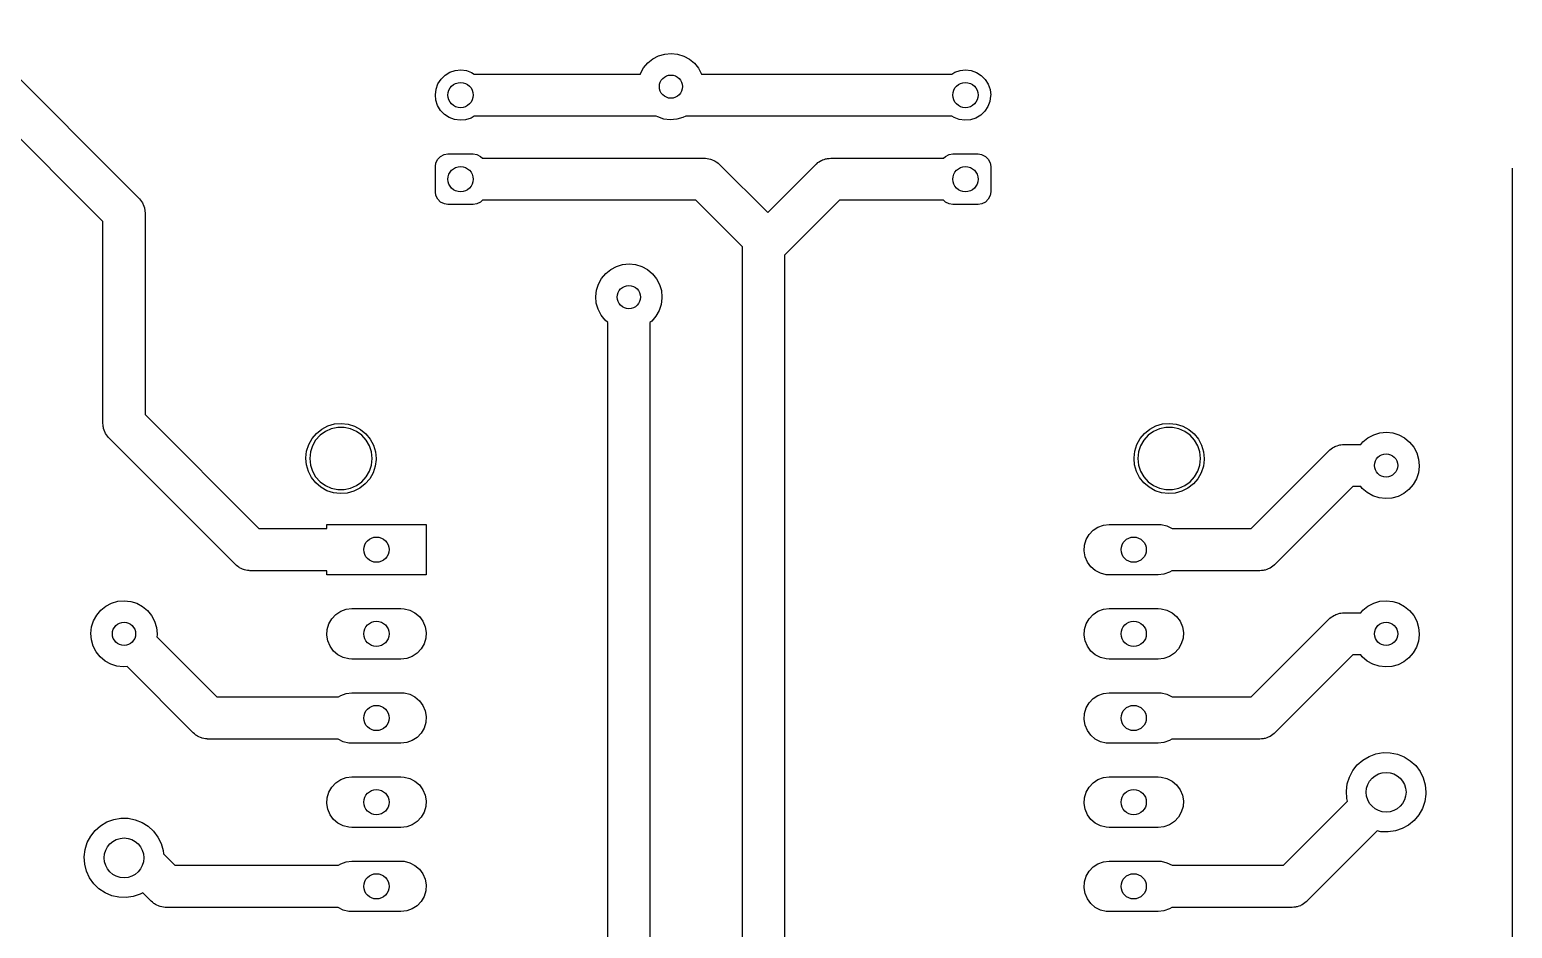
# Model space of a CAD drawing. Extents: x 0 to 145, y 0 to 145.
# Drawn here: x 51.35 to 96.11, y 88.64 to 115.76 of the extents above; entities that cross this region are included whole.
import ezdxf

# ---------------------------------------------------------------- set-up
doc = ezdxf.new("R2010")
doc.units = 0
doc.layers.add('BLACK', color=7, linetype='CONTINUOUS')

msp = doc.modelspace()

# ---------------------------------------------------------------- linework, layer by layer
at = {"layer": 'BLACK', "linetype": 'CONTINUOUS'}
for p, q in [((49.569, 115.759), (54.649, 110.679)), ((70.5226, 115.022), (70.717, 115.04)), ((70.717, 115.04), (70.9111, 115.02)), ((53.565, 109.967), (48.857, 114.675)), ((69.7909, 114.434), (69.8849, 114.605)), ((69.8849, 114.605), (70.0103, 114.754)), ((70.0103, 114.754), (70.1624, 114.877)), ((70.1624, 114.877), (70.3354, 114.967)), ((70.3354, 114.967), (70.5226, 115.022)), ((70.9111, 115.02), (71.0975, 114.962)), ((71.0975, 114.962), (71.2692, 114.869)), ((71.2692, 114.869), (71.4196, 114.745)), ((71.4196, 114.745), (71.5429, 114.593)), ((71.5429, 114.593), (71.6345, 114.421)), ((63.6775, 114.125), (63.7695, 114.268)), ((63.7695, 114.268), (63.8909, 114.386)), ((63.8909, 114.386), (64.0356, 114.475)), ((64.0356, 114.475), (64.1964, 114.53)), ((64.1964, 114.53), (64.3653, 114.548)), ((64.3653, 114.548), (64.534, 114.528)), ((64.534, 114.528), (64.694, 114.471)), ((64.694, 114.471), (64.7726, 114.421)), ((64.7726, 114.421), (69.7868, 114.421)), ((69.7868, 114.421), (69.7909, 114.434)), ((71.6345, 114.421), (71.6346, 114.421)), ((71.6346, 114.421), (79.187, 114.421)), ((79.187, 114.421), (79.2756, 114.475)), ((79.2756, 114.475), (79.4364, 114.53)), ((79.4364, 114.53), (79.6053, 114.548)), ((79.6053, 114.548), (79.774, 114.528)), ((79.774, 114.528), (79.934, 114.471)), ((79.934, 114.471), (80.0775, 114.38)), ((80.0775, 114.38), (80.1972, 114.259)), ((80.1972, 114.259), (80.2872, 114.115)), ((63.5981, 113.797), (63.6194, 113.965)), ((63.6147, 113.628), (63.5981, 113.797)), ((63.6194, 113.965), (63.6775, 114.125)), ((80.2872, 114.115), (80.3431, 113.955)), ((80.3617, 113.765), (80.3381, 113.596)), ((80.3431, 113.955), (80.362, 113.786)), ((80.362, 113.786), (80.3617, 113.765)), ((63.6683, 113.466), (63.6147, 113.628)), ((63.7563, 113.321), (63.6683, 113.466)), ((63.8743, 113.199), (63.7563, 113.321)), ((80.1837, 113.296), (80.0607, 113.179)), ((80.2777, 113.438), (80.1837, 113.296)), ((80.3381, 113.596), (80.2777, 113.438)), ((64.0164, 113.106), (63.8743, 113.199)), ((64.1757, 113.047), (64.0164, 113.106)), ((64.344, 113.024), (64.1757, 113.047)), ((64.5132, 113.04), (64.344, 113.024)), ((64.6748, 113.092), (64.5132, 113.04)), ((64.7737, 113.151), (64.6748, 113.092)), ((70.2607, 113.151), (64.7737, 113.151)), ((70.3097, 113.124), (70.2607, 113.151)), ((70.4953, 113.063), (70.3097, 113.124)), ((70.6891, 113.04), (70.4953, 113.063)), ((70.8836, 113.055), (70.6891, 113.04)), ((71.0716, 113.108), (70.8836, 113.055)), ((71.1574, 113.151), (71.0716, 113.108)), ((79.1874, 113.151), (71.1574, 113.151)), ((79.2564, 113.106), (79.1874, 113.151)), ((79.4157, 113.047), (79.2564, 113.106)), ((79.584, 113.024), (79.4157, 113.047)), ((79.7532, 113.04), (79.584, 113.024)), ((79.9148, 113.092), (79.7532, 113.04)), ((80.0607, 113.179), (79.9148, 113.092)), ((63.6688, 111.848), (63.7572, 111.937)), ((63.7572, 111.937), (63.8695, 111.992)), ((63.8695, 111.992), (63.979, 112.008)), ((63.979, 112.008), (64.741, 112.008)), ((64.741, 112.008), (64.8498, 111.992)), ((64.8498, 111.992), (64.9622, 111.937)), ((64.9622, 111.937), (65.0185, 111.881)), ((78.9415, 111.881), (78.9972, 111.937)), ((78.9972, 111.937), (79.1095, 111.992)), ((79.1095, 111.992), (79.219, 112.008)), ((79.219, 112.008), (79.981, 112.008)), ((79.981, 112.008), (80.0898, 111.992)), ((80.0898, 111.992), (80.2022, 111.937)), ((80.2022, 111.937), (80.2908, 111.849)), ((63.598, 111.627), (63.6139, 111.736)), ((63.598, 110.865), (63.598, 111.627)), ((63.6139, 111.736), (63.6688, 111.848)), ((65.0185, 111.881), (71.726, 111.881)), ((71.726, 111.881), (71.74, 111.88)), ((71.74, 111.88), (71.7459, 111.881)), ((71.7459, 111.881), (71.7558, 111.879)), ((71.7558, 111.879), (71.8056, 111.876)), ((71.8056, 111.876), (71.8539, 111.864)), ((71.8539, 111.864), (71.9032, 111.856)), ((71.9032, 111.856), (71.9307, 111.844)), ((71.9307, 111.844), (71.9598, 111.836)), ((71.9598, 111.836), (72.0035, 111.812)), ((72.0035, 111.812), (72.0492, 111.793)), ((72.0492, 111.793), (72.0729, 111.774)), ((72.0729, 111.774), (72.0992, 111.76)), ((72.0992, 111.76), (72.1356, 111.726)), ((72.1356, 111.726), (72.175, 111.695)), ((72.175, 111.695), (73.631, 110.239)), ((73.631, 110.239), (75.087, 111.695)), ((75.087, 111.695), (75.0975, 111.704)), ((75.0975, 111.704), (75.1013, 111.709)), ((75.1013, 111.709), (75.1094, 111.715)), ((75.1094, 111.715), (75.1468, 111.748)), ((75.1468, 111.748), (75.1897, 111.773)), ((75.1897, 111.773), (75.2301, 111.802)), ((75.2301, 111.802), (75.258, 111.814)), ((75.258, 111.814), (75.2838, 111.829)), ((75.2838, 111.829), (75.3317, 111.843)), ((75.3317, 111.843), (75.3781, 111.861)), ((75.3781, 111.861), (75.4078, 111.865)), ((75.4078, 111.865), (75.4367, 111.873)), ((75.4367, 111.873), (75.4865, 111.875)), ((75.4865, 111.875), (75.536, 111.881)), ((75.536, 111.881), (78.9415, 111.881)), ((80.2908, 111.849), (80.3459, 111.736)), ((80.3459, 111.736), (80.362, 111.627)), ((80.362, 111.627), (80.362, 110.865)), ((96.11, 111.577), (96.1101, 111.583)), ((96.11, 75.305), (96.11, 111.577)), ((54.649, 110.679), (54.6583, 110.669)), ((54.6583, 110.669), (54.6629, 110.665)), ((54.6629, 110.665), (54.6688, 110.657)), ((54.6688, 110.657), (54.7017, 110.619)), ((54.7017, 110.619), (54.7271, 110.576)), ((54.7271, 110.576), (54.7565, 110.536)), ((63.6141, 110.756), (63.598, 110.865)), ((63.6692, 110.643), (63.6141, 110.756)), ((63.7578, 110.555), (63.6692, 110.643)), ((63.8702, 110.5), (63.7578, 110.555)), ((64.9628, 110.555), (64.8505, 110.5)), ((65.0185, 110.611), (64.9628, 110.555)), ((71.463, 110.611), (65.0185, 110.611)), ((72.869, 109.205), (71.463, 110.611)), ((75.799, 110.611), (74.139, 108.951)), ((78.9415, 110.611), (75.799, 110.611)), ((78.9978, 110.555), (78.9415, 110.611)), ((79.1102, 110.5), (78.9978, 110.555)), ((80.2028, 110.555), (80.0905, 110.5)), ((80.2912, 110.644), (80.2028, 110.555)), ((80.3461, 110.756), (80.2912, 110.644)), ((80.362, 110.865), (80.3461, 110.756)), ((54.7565, 110.536), (54.7675, 110.508)), ((54.7675, 110.508), (54.7828, 110.482)), ((54.7828, 110.482), (54.7967, 110.434)), ((54.7967, 110.434), (54.815, 110.388)), ((54.815, 110.388), (54.8188, 110.358)), ((54.8188, 110.358), (54.8272, 110.329)), ((54.8272, 110.329), (54.8287, 110.279)), ((54.8287, 110.279), (54.835, 110.23)), ((54.835, 110.23), (54.835, 104.143)), ((63.979, 110.484), (63.8702, 110.5)), ((64.741, 110.484), (63.979, 110.484)), ((64.8505, 110.5), (64.741, 110.484)), ((79.219, 110.484), (79.1102, 110.5)), ((79.981, 110.484), (79.219, 110.484)), ((80.0905, 110.5), (79.981, 110.484)), ((53.565, 103.88), (53.565, 109.967)), ((72.869, 70.606), (72.869, 109.205)), ((74.139, 108.951), (74.139, 70.869)), ((68.6149, 108.255), (68.7403, 108.404)), ((68.7403, 108.404), (68.8924, 108.527)), ((68.8924, 108.527), (69.0654, 108.617)), ((69.0654, 108.617), (69.2526, 108.672)), ((69.2526, 108.672), (69.447, 108.69)), ((69.447, 108.69), (69.6411, 108.67)), ((69.6411, 108.67), (69.8275, 108.612)), ((69.8275, 108.612), (69.9992, 108.519)), ((69.9992, 108.519), (70.1496, 108.395)), ((70.1496, 108.395), (70.2729, 108.243)), ((68.4401, 107.704), (68.4619, 107.898)), ((68.4619, 107.898), (68.5209, 108.084)), ((68.5209, 108.084), (68.6149, 108.255)), ((70.2729, 108.243), (70.3645, 108.071)), ((70.3645, 108.071), (70.421, 107.884)), ((70.421, 107.884), (70.44, 107.69)), ((68.4564, 107.509), (68.4401, 107.704)), ((68.5102, 107.322), (68.4564, 107.509)), ((70.4151, 107.468), (70.3535, 107.283)), ((70.4396, 107.662), (70.4151, 107.468)), ((70.44, 107.69), (70.4396, 107.662)), ((68.5994, 107.148), (68.5102, 107.322)), ((68.7207, 106.995), (68.5994, 107.148)), ((68.805, 106.924), (68.7207, 106.995)), ((70.2571, 107.114), (70.1296, 106.966)), ((70.3535, 107.283), (70.2571, 107.114)), ((68.805, 71.123), (68.805, 106.924)), ((70.1296, 106.966), (70.075, 106.923)), ((70.075, 106.923), (70.075, 70.86)), ((53.5712, 103.831), (53.565, 103.88)), ((54.835, 104.143), (58.273, 100.705)), ((60.3529, 103.803), (60.5514, 103.861)), ((60.5514, 103.861), (60.7574, 103.88)), ((60.7574, 103.88), (60.9631, 103.858)), ((60.9631, 103.858), (61.1608, 103.797)), ((85.3529, 103.803), (85.5514, 103.861)), ((85.5514, 103.861), (85.7574, 103.88)), ((85.7574, 103.88), (85.9631, 103.858)), ((85.9631, 103.858), (86.1608, 103.797)), ((53.5728, 103.781), (53.5712, 103.831)), ((53.5812, 103.752), (53.5728, 103.781)), ((53.5849, 103.722), (53.5812, 103.752)), ((53.6033, 103.676), (53.5849, 103.722)), ((53.6172, 103.628), (53.6033, 103.676)), ((53.6325, 103.602), (53.6172, 103.628)), ((53.6435, 103.574), (53.6325, 103.602)), ((53.6729, 103.534), (53.6435, 103.574)), ((53.6983, 103.491), (53.6729, 103.534)), ((53.7312, 103.453), (53.6983, 103.491)), ((53.7371, 103.445), (53.7312, 103.453)), ((53.7417, 103.441), (53.7371, 103.445)), ((53.751, 103.431), (53.7417, 103.441)), ((57.561, 99.621), (53.751, 103.431)), ((59.7757, 103.238), (59.8754, 103.419)), ((59.8754, 103.419), (60.0084, 103.577)), ((60.1176, 103.522), (59.9853, 103.376)), ((60.0084, 103.577), (60.1696, 103.707)), ((60.2774, 103.639), (60.1176, 103.522)), ((60.1696, 103.707), (60.3529, 103.803)), ((60.4579, 103.719), (60.2774, 103.639)), ((60.6512, 103.76), (60.4579, 103.719)), ((60.8488, 103.76), (60.6512, 103.76)), ((61.0421, 103.719), (60.8488, 103.76)), ((61.2226, 103.639), (61.0421, 103.719)), ((61.1608, 103.797), (61.3427, 103.699)), ((61.3824, 103.522), (61.2226, 103.639)), ((61.3427, 103.699), (61.5021, 103.567)), ((61.5147, 103.376), (61.3824, 103.522)), ((61.5021, 103.567), (61.6329, 103.407)), ((61.6329, 103.407), (61.73, 103.224)), ((84.7757, 103.238), (84.8754, 103.419)), ((84.8754, 103.419), (85.0084, 103.577)), ((85.1176, 103.522), (84.9853, 103.376)), ((85.0084, 103.577), (85.1696, 103.707)), ((85.2774, 103.639), (85.1176, 103.522)), ((85.1696, 103.707), (85.3529, 103.803)), ((85.4579, 103.719), (85.2774, 103.639)), ((85.6512, 103.76), (85.4579, 103.719)), ((85.8488, 103.76), (85.6512, 103.76)), ((86.0421, 103.719), (85.8488, 103.76)), ((86.2226, 103.639), (86.0421, 103.719)), ((86.1608, 103.797), (86.3427, 103.699)), ((86.3824, 103.522), (86.2226, 103.639)), ((86.3427, 103.699), (86.5021, 103.567)), ((86.5147, 103.376), (86.3824, 103.522)), ((86.5021, 103.567), (86.6329, 103.407)), ((86.6329, 103.407), (86.73, 103.224)), ((91.6003, 103.324), (91.7524, 103.447)), ((91.7524, 103.447), (91.9254, 103.537)), ((91.9254, 103.537), (92.1126, 103.592)), ((92.1126, 103.592), (92.307, 103.61)), ((92.307, 103.61), (92.5011, 103.59)), ((92.5011, 103.59), (92.6875, 103.532)), ((92.6875, 103.532), (92.8592, 103.439)), ((92.8592, 103.439), (93.0096, 103.315)), ((59.6901, 102.835), (59.7132, 103.04)), ((59.7132, 103.04), (59.7757, 103.238)), ((59.8255, 103.017), (59.8048, 102.82)), ((59.8865, 103.204), (59.8255, 103.017)), ((59.9853, 103.376), (59.8865, 103.204)), ((61.6135, 103.204), (61.5147, 103.376)), ((61.6745, 103.017), (61.6135, 103.204)), ((61.6952, 102.82), (61.6745, 103.017)), ((61.73, 103.224), (61.7898, 103.026)), ((61.7898, 103.026), (61.81, 102.82)), ((84.6901, 102.835), (84.7132, 103.04)), ((84.7132, 103.04), (84.7757, 103.238)), ((84.8255, 103.017), (84.8048, 102.82)), ((84.8865, 103.204), (84.8255, 103.017)), ((84.9853, 103.376), (84.8865, 103.204)), ((86.6135, 103.204), (86.5147, 103.376)), ((86.6745, 103.017), (86.6135, 103.204)), ((86.6952, 102.82), (86.6745, 103.017)), ((86.73, 103.224), (86.7898, 103.026)), ((86.7898, 103.026), (86.81, 102.82)), ((88.227, 100.705), (90.581, 103.059)), ((90.581, 103.059), (90.5915, 103.068)), ((90.5915, 103.068), (90.5953, 103.073)), ((90.5953, 103.073), (90.6034, 103.079)), ((90.6034, 103.079), (90.6408, 103.112)), ((90.6408, 103.112), (90.6837, 103.137)), ((90.6837, 103.137), (90.7241, 103.166)), ((90.7241, 103.166), (90.752, 103.178)), ((90.752, 103.178), (90.7778, 103.193)), ((90.7778, 103.193), (90.8257, 103.207)), ((90.8257, 103.207), (90.8721, 103.225)), ((90.8721, 103.225), (90.9018, 103.229)), ((90.9018, 103.229), (90.9307, 103.237)), ((90.9307, 103.237), (90.9805, 103.239)), ((90.9805, 103.239), (91.03, 103.245)), ((91.03, 103.245), (91.5337, 103.245)), ((91.5337, 103.245), (91.6003, 103.324)), ((93.0096, 103.315), (93.1329, 103.163)), ((93.1329, 103.163), (93.2245, 102.991)), ((93.2245, 102.991), (93.281, 102.804)), ((59.6913, 102.82), (59.6901, 102.835)), ((59.7074, 102.629), (59.6913, 102.82)), ((59.7644, 102.43), (59.7074, 102.629)), ((59.8048, 102.82), (59.8255, 102.623)), ((59.8255, 102.623), (59.8865, 102.436)), ((61.6135, 102.436), (61.6745, 102.623)), ((61.6745, 102.623), (61.6952, 102.82)), ((61.7837, 102.585), (61.7184, 102.389)), ((61.8096, 102.79), (61.7837, 102.585)), ((61.81, 102.82), (61.8096, 102.79)), ((84.6913, 102.82), (84.6901, 102.835)), ((84.7074, 102.629), (84.6913, 102.82)), ((84.7644, 102.43), (84.7074, 102.629)), ((84.8048, 102.82), (84.8255, 102.623)), ((84.8255, 102.623), (84.8865, 102.436)), ((86.6135, 102.436), (86.6745, 102.623)), ((86.6745, 102.623), (86.6952, 102.82)), ((86.7837, 102.585), (86.7184, 102.389)), ((86.8096, 102.79), (86.7837, 102.585)), ((86.81, 102.82), (86.8096, 102.79)), ((93.2996, 102.582), (93.2751, 102.388)), ((93.281, 102.804), (93.3, 102.61)), ((93.3, 102.61), (93.2996, 102.582)), ((59.859, 102.246), (59.7644, 102.43)), ((59.9875, 102.084), (59.859, 102.246)), ((59.8865, 102.436), (59.9853, 102.264)), ((59.9853, 102.264), (60.1176, 102.118)), ((60.145, 101.95), (59.9875, 102.084)), ((60.1176, 102.118), (60.2774, 102.001)), ((61.2226, 102.001), (61.3824, 102.118)), ((61.481, 102.052), (61.318, 101.925)), ((61.3824, 102.118), (61.5147, 102.264)), ((61.6162, 102.209), (61.481, 102.052)), ((61.5147, 102.264), (61.6135, 102.436)), ((61.7184, 102.389), (61.6162, 102.209)), ((84.859, 102.246), (84.7644, 102.43)), ((84.9875, 102.084), (84.859, 102.246)), ((84.8865, 102.436), (84.9853, 102.264)), ((84.9853, 102.264), (85.1176, 102.118)), ((85.145, 101.95), (84.9875, 102.084)), ((85.1176, 102.118), (85.2774, 102.001)), ((86.2226, 102.001), (86.3824, 102.118)), ((86.481, 102.052), (86.318, 101.925)), ((86.3824, 102.118), (86.5147, 102.264)), ((86.6162, 102.209), (86.481, 102.052)), ((86.5147, 102.264), (86.6135, 102.436)), ((86.7184, 102.389), (86.6162, 102.209)), ((93.2135, 102.203), (93.1171, 102.034)), ((93.2751, 102.388), (93.2135, 102.203)), ((60.3256, 101.849), (60.145, 101.95)), ((60.2774, 102.001), (60.4579, 101.921)), ((60.5224, 101.785), (60.3256, 101.849)), ((60.4579, 101.921), (60.6512, 101.88)), ((60.7278, 101.76), (60.5224, 101.785)), ((60.6512, 101.88), (60.8488, 101.88)), ((60.9341, 101.776), (60.7278, 101.76)), ((60.8488, 101.88), (61.0421, 101.921)), ((61.1333, 101.832), (60.9341, 101.776)), ((61.0421, 101.921), (61.2226, 102.001)), ((61.318, 101.925), (61.1333, 101.832)), ((85.3256, 101.849), (85.145, 101.95)), ((85.2774, 102.001), (85.4579, 101.921)), ((85.5224, 101.785), (85.3256, 101.849)), ((85.4579, 101.921), (85.6512, 101.88)), ((85.7278, 101.76), (85.5224, 101.785)), ((85.6512, 101.88), (85.8488, 101.88)), ((85.9341, 101.776), (85.7278, 101.76)), ((85.8488, 101.88), (86.0421, 101.921)), ((86.1333, 101.832), (85.9341, 101.776)), ((86.0421, 101.921), (86.2226, 102.001)), ((86.318, 101.925), (86.1333, 101.832)), ((91.293, 101.975), (88.939, 99.621)), ((91.5334, 101.975), (91.293, 101.975)), ((91.5807, 101.915), (91.5334, 101.975)), ((91.7293, 101.789), (91.5807, 101.915)), ((91.8997, 101.694), (91.7293, 101.789)), ((92.0853, 101.633), (91.8997, 101.694)), ((92.2791, 101.61), (92.0853, 101.633)), ((92.4736, 101.625), (92.2791, 101.61)), ((92.6616, 101.678), (92.4736, 101.625)), ((92.8358, 101.766), (92.6616, 101.678)), ((92.9896, 101.886), (92.8358, 101.766)), ((93.1171, 102.034), (92.9896, 101.886)), ((60.32, 100.705), (60.32, 100.832)), ((60.32, 100.832), (63.32, 100.832)), ((63.32, 100.832), (63.32, 99.308)), ((83.4532, 100.655), (83.6008, 100.751)), ((83.6008, 100.751), (83.7667, 100.812)), ((83.7667, 100.812), (83.942, 100.832)), ((83.942, 100.832), (85.418, 100.832)), ((85.418, 100.832), (85.5122, 100.826)), ((85.5122, 100.826), (85.6836, 100.784)), ((85.6836, 100.784), (85.8387, 100.705)), ((58.273, 100.705), (60.32, 100.705)), ((83.192, 100.205), (83.2432, 100.374)), ((83.2432, 100.374), (83.3318, 100.526)), ((83.3318, 100.526), (83.4532, 100.655)), ((85.8387, 100.705), (88.227, 100.705)), ((83.1811, 100.029), (83.192, 100.205)), ((83.211, 99.8549), (83.1811, 100.029)), ((83.2801, 99.6925), (83.211, 99.8549)), ((57.6004, 99.5904), (57.561, 99.621)), ((57.6368, 99.5563), (57.6004, 99.5904)), ((57.6631, 99.5418), (57.6368, 99.5563)), ((57.6868, 99.5234), (57.6631, 99.5418)), ((57.7325, 99.5036), (57.6868, 99.5234)), ((57.7762, 99.4796), (57.7325, 99.5036)), ((57.8053, 99.4721), (57.7762, 99.4796)), ((57.8328, 99.4602), (57.8053, 99.4721)), ((57.8821, 99.4524), (57.8328, 99.4602)), ((57.9304, 99.44), (57.8821, 99.4524)), ((57.9802, 99.4369), (57.9304, 99.44)), ((57.9901, 99.4353), (57.9802, 99.4369)), ((57.996, 99.4359), (57.9901, 99.4353)), ((58.01, 99.435), (57.996, 99.4359)), ((60.32, 99.435), (58.01, 99.435)), ((60.32, 99.308), (60.32, 99.435)), ((83.3847, 99.5503), (83.2801, 99.6925)), ((83.5192, 99.4361), (83.3847, 99.5503)), ((83.6764, 99.3558), (83.5192, 99.4361)), ((85.7592, 99.3887), (85.5933, 99.3284)), ((85.8299, 99.435), (85.7592, 99.3887)), ((88.49, 99.435), (85.8299, 99.435)), ((88.5395, 99.4412), (88.49, 99.435)), ((88.5893, 99.4428), (88.5395, 99.4412)), ((88.6182, 99.4512), (88.5893, 99.4428)), ((88.6479, 99.4549), (88.6182, 99.4512)), ((88.6943, 99.4733), (88.6479, 99.4549)), ((88.7422, 99.4872), (88.6943, 99.4733)), ((88.768, 99.5025), (88.7422, 99.4872)), ((88.7959, 99.5135), (88.768, 99.5025)), ((88.8363, 99.5429), (88.7959, 99.5135)), ((88.8792, 99.5683), (88.8363, 99.5429)), ((88.9166, 99.6012), (88.8792, 99.5683)), ((88.9247, 99.6071), (88.9166, 99.6012)), ((88.9285, 99.6117), (88.9247, 99.6071)), ((88.939, 99.621), (88.9285, 99.6117)), ((63.32, 99.308), (60.32, 99.308)), ((83.8478, 99.3138), (83.6764, 99.3558)), ((83.942, 99.308), (83.8478, 99.3138)), ((85.418, 99.308), (83.942, 99.308)), ((85.5933, 99.3284), (85.418, 99.308)), ((53.8254, 98.4572), (54.0126, 98.5123)), ((54.0126, 98.5123), (54.207, 98.53)), ((54.207, 98.53), (54.4011, 98.5096)), ((54.4011, 98.5096), (54.5875, 98.4519)), ((91.9254, 98.4572), (92.1126, 98.5123)), ((92.1126, 98.5123), (92.307, 98.53)), ((92.307, 98.53), (92.5011, 98.5096)), ((92.5011, 98.5096), (92.6875, 98.4519)), ((53.2809, 97.9239), (53.3749, 98.095)), ((53.3749, 98.095), (53.5003, 98.2445)), ((53.5003, 98.2445), (53.6524, 98.3668)), ((53.6524, 98.3668), (53.8254, 98.4572)), ((54.5875, 98.4519), (54.7592, 98.359)), ((54.7592, 98.359), (54.9096, 98.2346)), ((54.9096, 98.2346), (55.0329, 98.0834)), ((55.0329, 98.0834), (55.1245, 97.9111)), ((60.4718, 97.9865), (60.5932, 98.1146)), ((60.5932, 98.1146), (60.7408, 98.2113)), ((60.7408, 98.2113), (60.9067, 98.2716)), ((60.9067, 98.2716), (61.082, 98.292)), ((61.082, 98.292), (62.558, 98.292)), ((62.558, 98.292), (62.6522, 98.2862)), ((62.6522, 98.2862), (62.8236, 98.2442)), ((62.8236, 98.2442), (62.9808, 98.1639)), ((62.9808, 98.1639), (63.1153, 98.0497)), ((63.1153, 98.0497), (63.2199, 97.9075)), ((83.3318, 97.9865), (83.4532, 98.1146)), ((83.4532, 98.1146), (83.6008, 98.2113)), ((83.6008, 98.2113), (83.7667, 98.2716)), ((83.7667, 98.2716), (83.942, 98.292)), ((83.942, 98.292), (85.418, 98.292)), ((85.418, 98.292), (85.5122, 98.2862)), ((85.5122, 98.2862), (85.6836, 98.2442)), ((85.6836, 98.2442), (85.8408, 98.1639)), ((85.8408, 98.1639), (85.9753, 98.0497)), ((85.9753, 98.0497), (86.0799, 97.9075)), ((90.6034, 97.9988), (90.6408, 98.0317)), ((90.6408, 98.0317), (90.6837, 98.0571)), ((90.6837, 98.0571), (90.7241, 98.0865)), ((90.7241, 98.0865), (90.752, 98.0975)), ((90.752, 98.0975), (90.7778, 98.1128)), ((90.7778, 98.1128), (90.8257, 98.1267)), ((90.8257, 98.1267), (90.8721, 98.145)), ((90.8721, 98.145), (90.9018, 98.1488)), ((90.9018, 98.1488), (90.9307, 98.1572)), ((90.9307, 98.1572), (90.9805, 98.1587)), ((90.9805, 98.1587), (91.03, 98.165)), ((91.03, 98.165), (91.5337, 98.165)), ((91.5337, 98.165), (91.6003, 98.2445)), ((91.6003, 98.2445), (91.7524, 98.3668)), ((91.7524, 98.3668), (91.9254, 98.4572)), ((92.6875, 98.4519), (92.8592, 98.359)), ((92.8592, 98.359), (93.0096, 98.2346)), ((93.0096, 98.2346), (93.1329, 98.0834)), ((93.1329, 98.0834), (93.2245, 97.9111)), ((53.2001, 97.544), (53.2219, 97.7379)), ((53.2219, 97.7379), (53.2809, 97.9239)), ((55.1245, 97.9111), (55.181, 97.7242)), ((55.181, 97.7242), (55.2, 97.53)), ((60.3211, 97.4888), (60.332, 97.6649)), ((60.332, 97.6649), (60.3832, 97.8338)), ((60.3832, 97.8338), (60.4718, 97.9865)), ((63.2199, 97.9075), (63.289, 97.7451)), ((63.289, 97.7451), (63.3189, 97.5712)), ((83.1811, 97.4888), (83.192, 97.6649)), ((83.192, 97.6649), (83.2432, 97.8338)), ((83.2432, 97.8338), (83.3318, 97.9865)), ((86.0799, 97.9075), (86.149, 97.7451)), ((86.149, 97.7451), (86.1789, 97.5712)), ((88.227, 95.625), (90.581, 97.979)), ((90.581, 97.979), (90.5915, 97.9883)), ((90.5915, 97.9883), (90.5953, 97.9929)), ((90.5953, 97.9929), (90.6034, 97.9988)), ((93.2245, 97.9111), (93.281, 97.7242)), ((93.281, 97.7242), (93.3, 97.53)), ((53.2164, 97.3495), (53.2001, 97.544)), ((53.2702, 97.1619), (53.2164, 97.3495)), ((53.3594, 96.9883), (53.2702, 97.1619)), ((55.1996, 97.5021), (55.1913, 97.4367)), ((55.1913, 97.4367), (57.003, 95.625)), ((55.2, 97.53), (55.1996, 97.5021)), ((60.351, 97.3149), (60.3211, 97.4888)), ((60.4201, 97.1525), (60.351, 97.3149)), ((60.5247, 97.0103), (60.4201, 97.1525)), ((63.2568, 97.2262), (63.1682, 97.0735)), ((63.308, 97.3951), (63.2568, 97.2262)), ((63.3189, 97.5712), (63.308, 97.3951)), ((83.211, 97.3149), (83.1811, 97.4888)), ((83.2801, 97.1525), (83.211, 97.3149)), ((83.3847, 97.0103), (83.2801, 97.1525)), ((86.1168, 97.2262), (86.0282, 97.0735)), ((86.168, 97.3951), (86.1168, 97.2262)), ((86.1789, 97.5712), (86.168, 97.3951)), ((93.2751, 97.3085), (93.2135, 97.1233)), ((93.2996, 97.5021), (93.2751, 97.3085)), ((93.3, 97.53), (93.2996, 97.5021)), ((53.4807, 96.8353), (53.3594, 96.9883)), ((53.6293, 96.7089), (53.4807, 96.8353)), ((53.7997, 96.6136), (53.6293, 96.7089)), ((60.6592, 96.8961), (60.5247, 97.0103)), ((60.8164, 96.8158), (60.6592, 96.8961)), ((60.9878, 96.7738), (60.8164, 96.8158)), ((61.082, 96.768), (60.9878, 96.7738)), ((62.558, 96.768), (61.082, 96.768)), ((62.7333, 96.7884), (62.558, 96.768)), ((62.8992, 96.8487), (62.7333, 96.7884)), ((63.0468, 96.9454), (62.8992, 96.8487)), ((63.1682, 97.0735), (63.0468, 96.9454)), ((83.5192, 96.8961), (83.3847, 97.0103)), ((83.6764, 96.8158), (83.5192, 96.8961)), ((83.8478, 96.7738), (83.6764, 96.8158)), ((83.942, 96.768), (83.8478, 96.7738)), ((85.418, 96.768), (83.942, 96.768)), ((85.5933, 96.7884), (85.418, 96.768)), ((85.7592, 96.8487), (85.5933, 96.7884)), ((85.9068, 96.9454), (85.7592, 96.8487)), ((86.0282, 97.0735), (85.9068, 96.9454)), ((91.293, 96.895), (88.939, 94.541)), ((91.5334, 96.895), (91.293, 96.895)), ((91.5807, 96.8353), (91.5334, 96.895)), ((91.7293, 96.7089), (91.5807, 96.8353)), ((91.8997, 96.6136), (91.7293, 96.7089)), ((92.8358, 96.6857), (92.6616, 96.5977)), ((92.9896, 96.8058), (92.8358, 96.6857)), ((93.1171, 96.9536), (92.9896, 96.8058)), ((93.2135, 97.1233), (93.1171, 96.9536)), ((53.9853, 96.5533), (53.7997, 96.6136)), ((54.1791, 96.5302), (53.9853, 96.5533)), ((54.293, 96.539), (54.1791, 96.5302)), ((56.291, 94.541), (54.293, 96.539)), ((92.0853, 96.5533), (91.8997, 96.6136)), ((92.2791, 96.5302), (92.0853, 96.5533)), ((92.4736, 96.5452), (92.2791, 96.5302)), ((92.6616, 96.5977), (92.4736, 96.5452)), ((57.003, 95.625), (60.6701, 95.625)), ((60.6701, 95.625), (60.7408, 95.6713)), ((60.7408, 95.6713), (60.9067, 95.7316)), ((60.9067, 95.7316), (61.082, 95.752)), ((61.082, 95.752), (62.558, 95.752)), ((62.558, 95.752), (62.6522, 95.7462)), ((62.6522, 95.7462), (62.8236, 95.7042)), ((62.8236, 95.7042), (62.9808, 95.6239)), ((62.9808, 95.6239), (63.1153, 95.5097)), ((63.1153, 95.5097), (63.2199, 95.3675)), ((63.2199, 95.3675), (63.289, 95.2051)), ((83.2432, 95.2938), (83.3318, 95.4465)), ((83.3318, 95.4465), (83.4532, 95.5746)), ((83.4532, 95.5746), (83.6008, 95.6713)), ((83.6008, 95.6713), (83.7667, 95.7316)), ((83.7667, 95.7316), (83.942, 95.752)), ((83.942, 95.752), (85.418, 95.752)), ((85.418, 95.752), (85.5122, 95.7462)), ((85.5122, 95.7462), (85.6836, 95.7042)), ((85.6836, 95.7042), (85.8387, 95.625)), ((85.8387, 95.625), (88.227, 95.625)), ((63.289, 95.2051), (63.3189, 95.0312)), ((63.3189, 95.0312), (63.308, 94.8551)), ((83.1811, 94.9488), (83.192, 95.1249)), ((83.211, 94.7749), (83.1811, 94.9488)), ((83.192, 95.1249), (83.2432, 95.2938)), ((56.3304, 94.5104), (56.291, 94.541)), ((56.3668, 94.4763), (56.3304, 94.5104)), ((56.3931, 94.4618), (56.3668, 94.4763)), ((56.4168, 94.4434), (56.3931, 94.4618)), ((56.4625, 94.4236), (56.4168, 94.4434)), ((63.1682, 94.5335), (63.0468, 94.4054)), ((63.2568, 94.6862), (63.1682, 94.5335)), ((63.308, 94.8551), (63.2568, 94.6862)), ((83.2801, 94.6125), (83.211, 94.7749)), ((83.3847, 94.4703), (83.2801, 94.6125)), ((83.5192, 94.3561), (83.3847, 94.4703)), ((88.8363, 94.4629), (88.7959, 94.4335)), ((88.8792, 94.4883), (88.8363, 94.4629)), ((88.9166, 94.5212), (88.8792, 94.4883)), ((88.9247, 94.5271), (88.9166, 94.5212)), ((88.9285, 94.5317), (88.9247, 94.5271)), ((88.939, 94.541), (88.9285, 94.5317)), ((56.5062, 94.3996), (56.4625, 94.4236)), ((56.5353, 94.3921), (56.5062, 94.3996)), ((56.5628, 94.3802), (56.5353, 94.3921)), ((56.6121, 94.3724), (56.5628, 94.3802)), ((56.6604, 94.36), (56.6121, 94.3724)), ((56.7102, 94.3569), (56.6604, 94.36)), ((56.7201, 94.3553), (56.7102, 94.3569)), ((56.726, 94.3559), (56.7201, 94.3553)), ((56.74, 94.355), (56.726, 94.3559)), ((60.6613, 94.355), (56.74, 94.355)), ((60.8164, 94.2758), (60.6613, 94.355)), ((60.9878, 94.2338), (60.8164, 94.2758)), ((61.082, 94.228), (60.9878, 94.2338)), ((62.558, 94.228), (61.082, 94.228)), ((62.7333, 94.2484), (62.558, 94.228)), ((62.8992, 94.3087), (62.7333, 94.2484)), ((63.0468, 94.4054), (62.8992, 94.3087)), ((83.6764, 94.2758), (83.5192, 94.3561)), ((83.8478, 94.2338), (83.6764, 94.2758)), ((83.942, 94.228), (83.8478, 94.2338)), ((85.418, 94.228), (83.942, 94.228)), ((85.5933, 94.2484), (85.418, 94.228)), ((85.7592, 94.3087), (85.5933, 94.2484)), ((85.8299, 94.355), (85.7592, 94.3087)), ((88.49, 94.355), (85.8299, 94.355)), ((88.5395, 94.3612), (88.49, 94.355)), ((88.5893, 94.3628), (88.5395, 94.3612)), ((88.6182, 94.3712), (88.5893, 94.3628)), ((88.6479, 94.3749), (88.6182, 94.3712)), ((88.6943, 94.3933), (88.6479, 94.3749)), ((88.7422, 94.4072), (88.6943, 94.3933)), ((88.768, 94.4225), (88.7422, 94.4072)), ((88.7959, 94.4335), (88.768, 94.4225)), ((91.2936, 93.4036), (91.4296, 93.576)), ((91.4296, 93.576), (91.5947, 93.7208)), ((91.5947, 93.7208), (91.7834, 93.8331)), ((91.7834, 93.8331), (91.9894, 93.9091)), ((91.9894, 93.9091), (92.2058, 93.9463)), ((92.2058, 93.9463), (92.4254, 93.9434)), ((92.4254, 93.9434), (92.6408, 93.9006)), ((92.6408, 93.9006), (92.8448, 93.8192)), ((92.8448, 93.8192), (93.0305, 93.702)), ((93.0305, 93.702), (93.1918, 93.553)), ((93.1918, 93.553), (93.3232, 93.377)), ((60.5932, 93.0346), (60.7408, 93.1313)), ((60.7408, 93.1313), (60.9067, 93.1916)), ((60.9067, 93.1916), (61.082, 93.212)), ((61.082, 93.212), (62.558, 93.212)), ((62.558, 93.212), (62.6522, 93.2062)), ((62.6522, 93.2062), (62.8236, 93.1642)), ((62.8236, 93.1642), (62.9808, 93.0839)), ((83.4532, 93.0346), (83.6008, 93.1313)), ((83.6008, 93.1313), (83.7667, 93.1916)), ((83.7667, 93.1916), (83.942, 93.212)), ((83.942, 93.212), (85.418, 93.212)), ((85.418, 93.212), (85.5122, 93.2062)), ((85.5122, 93.2062), (85.6836, 93.1642)), ((85.6836, 93.1642), (85.8408, 93.0839)), ((91.1262, 92.9995), (91.1913, 93.2092)), ((91.1913, 93.2092), (91.2936, 93.4036)), ((93.3232, 93.377), (93.4203, 93.18)), ((93.4203, 93.18), (93.4799, 92.9687)), ((60.332, 92.5849), (60.3832, 92.7538)), ((60.3832, 92.7538), (60.4718, 92.9065)), ((60.4718, 92.9065), (60.5932, 93.0346)), ((62.9808, 93.0839), (63.1153, 92.9697)), ((63.1153, 92.9697), (63.2199, 92.8275)), ((63.2199, 92.8275), (63.289, 92.6651)), ((63.289, 92.6651), (63.3189, 92.4912)), ((83.192, 92.5849), (83.2432, 92.7538)), ((83.2432, 92.7538), (83.3318, 92.9065)), ((83.3318, 92.9065), (83.4532, 93.0346)), ((85.8408, 93.0839), (85.9753, 92.9697)), ((85.9753, 92.9697), (86.0799, 92.8275)), ((86.0799, 92.8275), (86.149, 92.6651)), ((86.149, 92.6651), (86.1789, 92.4912)), ((91.1004, 92.7814), (91.1262, 92.9995)), ((91.1148, 92.5623), (91.1004, 92.7814)), ((93.4984, 92.6872), (93.4668, 92.4699)), ((93.4799, 92.9687), (93.5, 92.75)), ((93.5, 92.75), (93.4984, 92.6872)), ((60.3211, 92.4088), (60.332, 92.5849)), ((60.351, 92.2349), (60.3211, 92.4088)), ((60.4201, 92.0725), (60.351, 92.2349)), ((63.308, 92.3151), (63.2568, 92.1462)), ((63.3189, 92.4912), (63.308, 92.3151)), ((83.1811, 92.4088), (83.192, 92.5849)), ((83.211, 92.2349), (83.1811, 92.4088)), ((83.2801, 92.0725), (83.211, 92.2349)), ((86.168, 92.3151), (86.1168, 92.1462)), ((86.1789, 92.4912), (86.168, 92.3151)), ((89.197, 90.545), (91.1349, 92.4829)), ((91.1349, 92.4829), (91.1148, 92.5623)), ((93.3963, 92.2619), (93.289, 92.0703)), ((93.4668, 92.4699), (93.3963, 92.2619)), ((53.4947, 91.7408), (53.6834, 91.8531)), ((53.6834, 91.8531), (53.8894, 91.9291)), ((53.8894, 91.9291), (54.1058, 91.9663)), ((54.1058, 91.9663), (54.3254, 91.9634)), ((54.3254, 91.9634), (54.5408, 91.9206)), ((54.5408, 91.9206), (54.7448, 91.8392)), ((54.7448, 91.8392), (54.9305, 91.722)), ((60.5247, 91.9303), (60.4201, 92.0725)), ((60.6592, 91.8161), (60.5247, 91.9303)), ((60.8164, 91.7358), (60.6592, 91.8161)), ((62.8992, 91.7687), (62.7333, 91.7084)), ((63.0468, 91.8654), (62.8992, 91.7687)), ((63.1682, 91.9935), (63.0468, 91.8654)), ((63.2568, 92.1462), (63.1682, 91.9935)), ((83.3847, 91.9303), (83.2801, 92.0725)), ((83.5192, 91.8161), (83.3847, 91.9303)), ((83.6764, 91.7358), (83.5192, 91.8161)), ((85.7592, 91.7687), (85.5933, 91.7084)), ((85.9068, 91.8654), (85.7592, 91.7687)), ((86.0282, 91.9935), (85.9068, 91.8654)), ((86.1168, 92.1462), (86.0282, 91.9935)), ((92.9797, 91.761), (92.7881, 91.6537)), ((93.1485, 91.9015), (92.9797, 91.761)), ((93.289, 92.0703), (93.1485, 91.9015)), ((53.0913, 91.2292), (53.1936, 91.4236)), ((53.1936, 91.4236), (53.3296, 91.596)), ((53.3296, 91.596), (53.4947, 91.7408)), ((54.9305, 91.722), (55.0918, 91.573)), ((55.0918, 91.573), (55.2232, 91.397)), ((55.2232, 91.397), (55.3203, 91.2)), ((60.9878, 91.6938), (60.8164, 91.7358)), ((61.082, 91.688), (60.9878, 91.6938)), ((62.558, 91.688), (61.082, 91.688)), ((62.7333, 91.7084), (62.558, 91.688)), ((83.8478, 91.6938), (83.6764, 91.7358)), ((83.942, 91.688), (83.8478, 91.6938)), ((85.418, 91.688), (83.942, 91.688)), ((85.5933, 91.7084), (85.418, 91.688)), ((92.0332, 91.5852), (89.909, 89.461)), ((92.1434, 91.5603), (92.0332, 91.5852)), ((92.3628, 91.5516), (92.1434, 91.5603)), ((92.5801, 91.5832), (92.3628, 91.5516)), ((92.7881, 91.6537), (92.5801, 91.5832)), ((53.0004, 90.8014), (53.0262, 91.0195)), ((53.0262, 91.0195), (53.0913, 91.2292)), ((55.3203, 91.2), (55.3799, 90.9887)), ((55.3799, 90.9887), (55.3891, 90.889)), ((55.3891, 90.889), (55.733, 90.545)), ((53.0148, 90.5823), (53.0004, 90.8014)), ((53.0688, 90.3694), (53.0148, 90.5823)), ((55.733, 90.545), (60.6701, 90.545)), ((60.6701, 90.545), (60.7408, 90.5913)), ((60.7408, 90.5913), (60.9067, 90.6516)), ((60.9067, 90.6516), (61.082, 90.672)), ((61.082, 90.672), (62.558, 90.672)), ((62.558, 90.672), (62.6522, 90.6662)), ((62.6522, 90.6662), (62.8236, 90.6242)), ((62.8236, 90.6242), (62.9808, 90.5439)), ((62.9808, 90.5439), (63.1153, 90.4297)), ((63.1153, 90.4297), (63.2199, 90.2875)), ((83.3318, 90.3665), (83.4532, 90.4946)), ((83.4532, 90.4946), (83.6008, 90.5913)), ((83.6008, 90.5913), (83.7667, 90.6516)), ((83.7667, 90.6516), (83.942, 90.672)), ((83.942, 90.672), (85.418, 90.672)), ((85.418, 90.672), (85.5122, 90.6662)), ((85.5122, 90.6662), (85.6836, 90.6242)), ((85.6836, 90.6242), (85.8387, 90.545)), ((85.8387, 90.545), (89.197, 90.545)), ((53.1608, 90.17), (53.0688, 90.3694)), ((53.2875, 89.9907), (53.1608, 90.17)), ((53.4448, 89.8374), (53.2875, 89.9907)), ((63.2199, 90.2875), (63.289, 90.1251)), ((63.289, 90.1251), (63.3189, 89.9512)), ((83.1811, 89.8688), (83.192, 90.0449)), ((83.192, 90.0449), (83.2432, 90.2138)), ((83.2432, 90.2138), (83.3318, 90.3665)), ((53.6274, 89.7154), (53.4448, 89.8374)), ((53.8292, 89.6287), (53.6274, 89.7154)), ((54.0434, 89.5803), (53.8292, 89.6287)), ((54.2628, 89.5716), (54.0434, 89.5803)), ((54.4801, 89.6032), (54.2628, 89.5716)), ((54.6881, 89.6737), (54.4801, 89.6032)), ((54.7651, 89.7169), (54.6881, 89.6737)), ((55.021, 89.461), (54.7651, 89.7169)), ((63.2568, 89.6062), (63.1682, 89.4535)), ((63.308, 89.7751), (63.2568, 89.6062)), ((63.3189, 89.9512), (63.308, 89.7751)), ((83.211, 89.6949), (83.1811, 89.8688)), ((83.2801, 89.5325), (83.211, 89.6949)), ((83.3847, 89.3903), (83.2801, 89.5325)), ((55.0604, 89.4304), (55.021, 89.461)), ((55.0968, 89.3963), (55.0604, 89.4304)), ((55.1231, 89.3818), (55.0968, 89.3963)), ((55.1468, 89.3634), (55.1231, 89.3818)), ((55.1925, 89.3436), (55.1468, 89.3634)), ((55.2362, 89.3196), (55.1925, 89.3436)), ((55.2653, 89.3121), (55.2362, 89.3196)), ((55.2928, 89.3002), (55.2653, 89.3121)), ((55.3421, 89.2924), (55.2928, 89.3002)), ((55.3904, 89.28), (55.3421, 89.2924)), ((55.4402, 89.2769), (55.3904, 89.28)), ((55.4501, 89.2753), (55.4402, 89.2769)), ((55.456, 89.2759), (55.4501, 89.2753)), ((55.47, 89.275), (55.456, 89.2759)), ((60.6613, 89.275), (55.47, 89.275)), ((60.8164, 89.1958), (60.6613, 89.275)), ((60.9878, 89.1538), (60.8164, 89.1958)), ((61.082, 89.148), (60.9878, 89.1538)), ((62.558, 89.148), (61.082, 89.148)), ((62.7333, 89.1684), (62.558, 89.148)), ((62.8992, 89.2287), (62.7333, 89.1684)), ((63.0468, 89.3254), (62.8992, 89.2287)), ((63.1682, 89.4535), (63.0468, 89.3254)), ((83.5192, 89.2761), (83.3847, 89.3903)), ((83.6764, 89.1958), (83.5192, 89.2761)), ((83.8478, 89.1538), (83.6764, 89.1958)), ((83.942, 89.148), (83.8478, 89.1538)), ((85.418, 89.148), (83.942, 89.148)), ((85.5933, 89.1684), (85.418, 89.148)), ((85.7592, 89.2287), (85.5933, 89.1684)), ((85.8299, 89.275), (85.7592, 89.2287)), ((89.46, 89.275), (85.8299, 89.275)), ((89.5095, 89.2812), (89.46, 89.275)), ((89.5593, 89.2828), (89.5095, 89.2812)), ((89.5882, 89.2912), (89.5593, 89.2828)), ((89.6179, 89.295), (89.5882, 89.2912)), ((89.6643, 89.3133), (89.6179, 89.295)), ((89.7122, 89.3272), (89.6643, 89.3133)), ((89.738, 89.3425), (89.7122, 89.3272)), ((89.7659, 89.3535), (89.738, 89.3425)), ((89.8063, 89.3829), (89.7659, 89.3535)), ((89.8492, 89.4083), (89.8063, 89.3829)), ((89.8866, 89.4412), (89.8492, 89.4083)), ((89.8947, 89.4471), (89.8866, 89.4412)), ((89.8985, 89.4517), (89.8947, 89.4471)), ((89.909, 89.461), (89.8985, 89.4517))]:
    msp.add_line(p, q, dxfattribs=at)
at = {"layer": 'BLACK'}
for centre, radius in [((64.36, 113.786), 0.381), ((64.36, 113.786), 0.381), ((70.71, 114.04), 0.35), ((79.6, 113.786), 0.381), ((79.6, 113.786), 0.381), ((64.36, 111.246), 0.381), ((64.36, 111.246), 0.381), ((79.6, 111.246), 0.381), ((79.6, 111.246), 0.381), ((69.44, 107.69), 0.35), ((92.3, 102.61), 0.35), ((61.82, 100.07), 0.381), ((61.82, 100.07), 0.381), ((84.68, 100.07), 0.381), ((84.68, 100.07), 0.381), ((54.2, 97.53), 0.35), ((61.82, 97.53), 0.381), ((61.82, 97.53), 0.381), ((84.68, 97.53), 0.381), ((84.68, 97.53), 0.381), ((92.3, 97.53), 0.35), ((61.82, 94.99), 0.381), ((61.82, 94.99), 0.381), ((84.68, 94.99), 0.381), ((84.68, 94.99), 0.381), ((92.3, 92.75), 0.6), ((92.3, 92.75), 0.6), ((61.82, 92.45), 0.381), ((61.82, 92.45), 0.381), ((84.68, 92.45), 0.381), ((84.68, 92.45), 0.381), ((54.2, 90.77), 0.6), ((54.2, 90.77), 0.6), ((61.82, 89.91), 0.381), ((61.82, 89.91), 0.381), ((84.68, 89.91), 0.381), ((84.68, 89.91), 0.381)]:
    msp.add_circle(centre, radius, dxfattribs=at)

doc.saveas('drawing.dxf')
